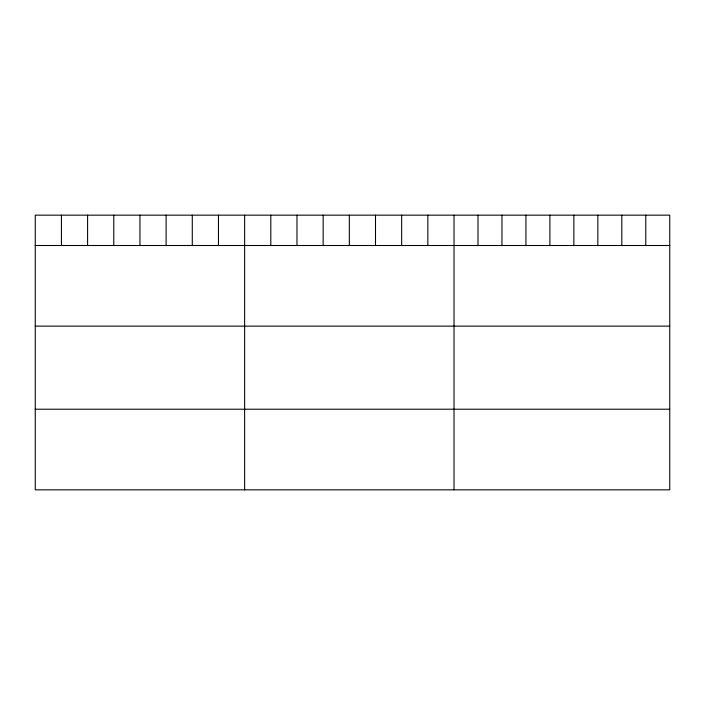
<?xml version="1.0" encoding="UTF-8"?>
<svg xmlns="http://www.w3.org/2000/svg" width="705" height="705" viewBox="0 0 705 705"><rect width="100%" height="100%" fill="white"/><g stroke="black" fill="none" stroke-linecap="round" stroke-linejoin="round"><path stroke-width="1.06" d="M669.75 245.499L669.75 489.843L35.25 489.843L35.25 215.157L669.75 215.157L669.75 245.499L35.25 245.499M35.25 326.133L669.75 326.133M35.25 409.208L669.75 409.208M645.78 215.157L645.78 245.499M621.81 215.157L621.81 245.499M597.84 215.157L597.84 245.499M573.87 215.157L573.87 245.499M549.9 215.157L549.9 245.499M525.93 215.157L525.93 245.499M501.96 215.157L501.96 245.499M477.99 215.157L477.99 245.499M454.02 215.157L454.02 489.843M427.847 215.157L427.847 245.499M401.674 215.157L401.674 245.499M375.501 215.157L375.501 245.499M349.327 215.157L349.327 245.499M323.154 215.157L323.154 245.499M296.981 215.157L296.981 245.499M270.808 215.157L270.808 245.499M244.635 215.157L244.635 489.843M218.462 215.157L218.462 245.499M192.289 215.157L192.289 245.499M166.116 215.157L166.116 245.499M139.942 215.157L139.942 245.499M113.769 215.157L113.769 245.499M87.596 215.157L87.596 245.499M61.423 215.157L61.423 245.499"/></g></svg>
